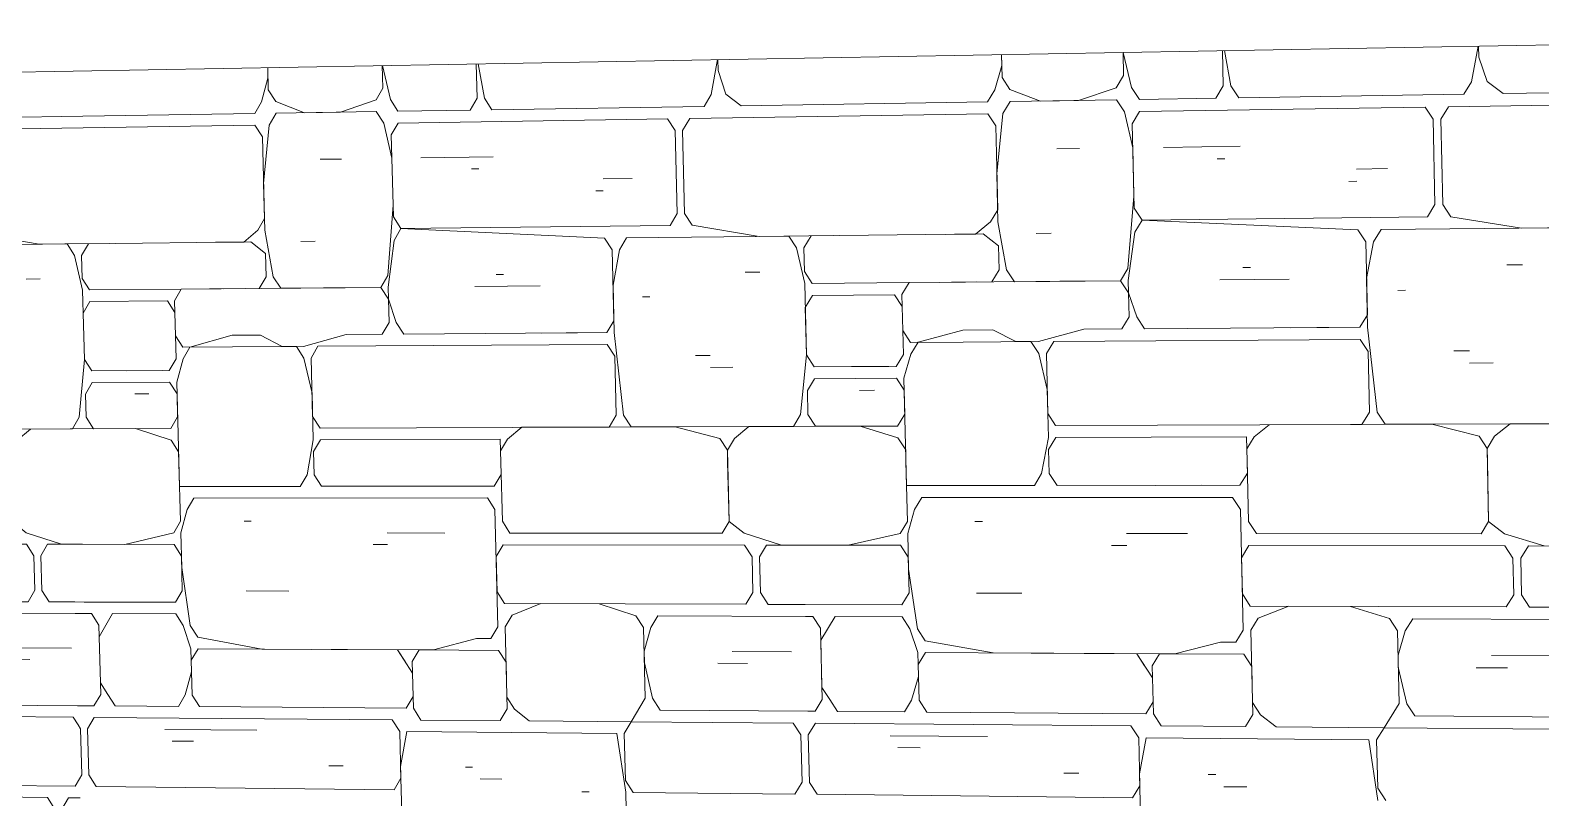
# Model space of a CAD drawing. Header units: inches. Extents: x 205 to 211, y -138 to -29.
# Drawn here: x 206.8258 to 206.8953, y -137.5633 to -137.528 of the extents above; entities that cross this region are included whole.
import ezdxf

# ---------------------------------------------------------------- set-up
doc = ezdxf.new("R2010")
doc.units = ezdxf.units.IN
doc.header["$MEASUREMENT"] = 0
doc.layers.add('A-WALL-PATT', color=111, linetype='Continuous', lineweight=13)
doc.layers.add('L-SITE-WALL', color=31, linetype='Continuous', lineweight=13)

# ---------------------------------------------------------------- blocks, each defined once
blk = doc.blocks.new('FP_47-Looking SouthWest')
at = {"layer": 'A-WALL-PATT', "lineweight": 9}
for p, q in [((-72.376754, -137.529971), (-72.377023, -137.531526)), ((-72.376745, -137.529971), (-72.376732, -137.530458)), ((-72.376732, -137.530458), (-72.376381, -137.531515)), ((-72.377023, -137.531526), (-72.377329, -137.532062)), ((-72.376381, -137.531515), (-72.375724, -137.532036)), ((-72.38344, -137.532159), (-72.377329, -137.532062)), ((-72.375724, -137.532036), (-72.373901, -137.532007)), ((-72.383425, -137.532687), (-72.378914, -137.532617)), ((-72.378914, -137.532617), (-72.378579, -137.533142)), ((-72.378579, -137.533142), (-72.378476, -137.536851)), ((-72.377954, -137.532602), (-72.37826, -137.533138)), ((-72.37826, -137.533138), (-72.378156, -137.536847)), ((-72.377954, -137.532602), (-72.373887, -137.532539)), ((-72.382011, -137.535836), (-72.381693, -137.535832)), ((-72.381708, -137.535304), (-72.380435, -137.535287)), ((-72.378476, -137.536851), (-72.378781, -137.537384)), ((-72.378156, -137.536847), (-72.377822, -137.537373)), ((-72.38329, -137.537435), (-72.378781, -137.537384)), ((-72.381634, -137.537945), (-72.383278, -137.537865)), ((-72.381634, -137.537945), (-72.381301, -137.53847)), ((-72.380983, -137.538466), (-72.380679, -137.537935)), ((-72.373741, -137.537859), (-72.380679, -137.537935)), ((-72.377822, -137.537373), (-72.37492, -137.537872)), ((-72.37492, -137.537872), (-72.373741, -137.537859)), ((-72.381212, -137.541638), (-72.381301, -137.53847)), ((-72.380983, -137.538466), (-72.381256, -137.540054)), ((-72.381256, -137.540054), (-72.381197, -137.542165)), ((-72.375519, -137.539471), (-72.374876, -137.539465)), ((-72.379968, -137.540571), (-72.379649, -137.540568)), ((-72.383156, -137.542179), (-72.381515, -137.542168)), ((-72.383156, -137.542179), (-72.382784, -137.542177)), ((-72.381212, -137.541638), (-72.381515, -137.542168)), ((-72.381197, -137.542166), (-72.380775, -137.545858)), ((-72.383141, -137.542706), (-72.3815, -137.542695)), ((-72.3815, -137.542695), (-72.381167, -137.543221)), ((-72.381093, -137.545859), (-72.381167, -137.543221)), ((-72.37766, -137.543199), (-72.37702, -137.543195)), ((-72.377005, -137.543725), (-72.376043, -137.543719)), ((-72.381093, -137.545859), (-72.381396, -137.546387)), ((-72.380775, -137.545857), (-72.380442, -137.546384)), ((-72.383037, -137.546393), (-72.37853, -137.546377)), ((-72.383037, -137.546393), (-72.381396, -137.546387)), ((-72.380442, -137.546384), (-72.373507, -137.54636)), ((-72.37853, -137.546377), (-72.376596, -137.5469)), ((-72.376596, -137.5469), (-72.376261, -137.547428)), ((-72.375955, -137.546898), (-72.376261, -137.547428)), ((-72.375955, -137.546898), (-72.375328, -137.546366)), ((-72.375328, -137.546366), (-72.373507, -137.54636)), ((-72.376261, -137.547428), (-72.376173, -137.550604)), ((-72.376261, -137.547428), (-72.376247, -137.547958)), ((-72.376173, -137.550604), (-72.376247, -137.547958)), ((-72.382902, -137.551129), (-72.376479, -137.551133)), ((-72.376479, -137.551133), (-72.376173, -137.550604)), ((-72.376173, -137.550604), (-72.375518, -137.551134)), ((-72.375518, -137.551134), (-72.373897, -137.551665)), ((-72.382887, -137.551655), (-72.375503, -137.551663)), ((-72.375503, -137.551663), (-72.375167, -137.552193)), ((-72.374846, -137.552194), (-72.37454, -137.551664)), ((-72.37454, -137.551664), (-72.373362, -137.551666)), ((-72.373897, -137.551665), (-72.373362, -137.551666)), ((-72.375167, -137.552193), (-72.375124, -137.553781)), ((-72.374846, -137.552194), (-72.374803, -137.553782)), ((-72.37543, -137.554309), (-72.375124, -137.553781)), ((-72.374803, -137.553782), (-72.374467, -137.554313)), ((-72.37543, -137.554309), (-72.382813, -137.554284)), ((-72.381808, -137.554287), (-72.380205, -137.55482)), ((-72.374467, -137.554313), (-72.373289, -137.554317)), ((-72.380205, -137.55482), (-72.379872, -137.555348)), ((-72.379783, -137.558508), (-72.379872, -137.555348)), ((-72.379554, -137.555349), (-72.379843, -137.556402)), ((-72.379554, -137.555349), (-72.37925, -137.554823)), ((-72.37925, -137.554823), (-72.373274, -137.554847)), ((-72.379843, -137.556402), (-72.379828, -137.556928)), ((-72.376012, -137.556422), (-72.373444, -137.556435)), ((-72.379828, -137.556928), (-72.379465, -137.558511)), ((-72.376638, -137.556947), (-72.375357, -137.556954)), ((-72.379783, -137.558508), (-72.38039, -137.559556)), ((-72.379465, -137.558511), (-72.379132, -137.55904)), ((-72.382664, -137.559538), (-72.38039, -137.559556)), ((-72.379132, -137.55904), (-72.373158, -137.559085)), ((-72.382649, -137.560063), (-72.38101, -137.560077)), ((-72.38101, -137.560077), (-72.380618, -137.562709)), ((-72.380692, -137.56008), (-72.38039, -137.559556)), ((-72.380692, -137.56008), (-72.380633, -137.562184)), ((-72.38039, -137.559556), (-72.373357, -137.559613)), ((-72.373134, -137.559966), (-72.373357, -137.559613)), ((-72.380633, -137.562184), (-72.380301, -137.562713)), ((-72.38252, -137.562689), (-72.382204, -137.562692)), ((-72.380618, -137.562709), (-72.380574, -137.564286)), ((-72.380301, -137.562713), (-72.37327, -137.562789)), ((-72.37327, -137.562789), (-72.373066, -137.56244)), ((-72.380589, -137.563761), (-72.380286, -137.563239)), ((-72.37454, -137.563303), (-72.380286, -137.563239)), ((-72.374204, -137.563836), (-72.37454, -137.563303)), ((-72.373883, -137.563839), (-72.373577, -137.563314)), ((-72.373577, -137.563314), (-72.373042, -137.56332)), ((-72.380574, -137.564286), (-72.380862, -137.565333)), ((-72.380589, -137.563761), (-72.38053, -137.565863)), ((-72.374161, -137.565421), (-72.374204, -137.563836)), ((-72.373883, -137.563839), (-72.373738, -137.569124)), ((-72.380862, -137.565333), (-72.381164, -137.565854)), ((-72.374467, -137.565945), (-72.374161, -137.565421)), ((-72.382486, -137.565836), (-72.381164, -137.565854)), ((-72.380197, -137.566393), (-72.38053, -137.565863)), ((-72.375094, -137.566464), (-72.380197, -137.566393)), ((-72.375094, -137.566464), (-72.374467, -137.565945)), ((-72.374759, -137.566997), (-72.382456, -137.566885)), ((-72.374759, -137.566997), (-72.374103, -137.567535)), ((-72.373972, -137.572286), (-72.374103, -137.567535)), ((-72.373738, -137.569124), (-72.373402, -137.569658)), ((-72.379473, -137.569556), (-72.377882, -137.569583)), ((-72.372862, -137.569887), (-72.373402, -137.569658)), ((-72.378186, -137.570103), (-72.376591, -137.570131)), ((-72.373694, -137.570709), (-72.373388, -137.570186)), ((-72.372853, -137.570195), (-72.373388, -137.570186)), ((-72.373694, -137.570709), (-72.373622, -137.573348)), ((-72.374278, -137.572808), (-72.373972, -137.572286)), ((-72.382278, -137.573175), (-72.375544, -137.57331)), ((-72.38159, -137.573189), (-72.382278, -137.573175)), ((-72.380927, -137.57425), (-72.38159, -137.573189)), ((-72.380942, -137.573726), (-72.38064, -137.573208)), ((-72.376184, -137.573297), (-72.375849, -137.57383)), ((-72.375544, -137.57331), (-72.374278, -137.572808)), ((-72.373622, -137.573348), (-72.373286, -137.573883)), ((-72.380942, -137.573726), (-72.380824, -137.577919)), ((-72.375849, -137.57383), (-72.375747, -137.577516)), ((-72.373928, -137.573869), (-72.375195, -137.57437)), ((-72.372752, -137.573894), (-72.373928, -137.573869)), ((-72.375195, -137.57437), (-72.3755, -137.57489)), ((-72.3755, -137.57489), (-72.375791, -137.575937)), ((-72.375791, -137.575937), (-72.375703, -137.579095)), ((-72.376052, -137.578034), (-72.375747, -137.577516)), ((-72.380824, -137.577919), (-72.381126, -137.578435)), ((-72.380824, -137.577919), (-72.380492, -137.578451)), ((-72.376052, -137.578034), (-72.376676, -137.578545)), ((-72.381126, -137.578435), (-72.382129, -137.578411)), ((-72.382114, -137.578934), (-72.375703, -137.579095)), ((-72.376676, -137.578545), (-72.380492, -137.578451)), ((-72.375703, -137.579095), (-72.375035, -137.580163)), ((-72.375703, -137.579095), (-72.375355, -137.580155)), ((-72.375355, -137.580155), (-72.375282, -137.582786)), ((-72.375035, -137.580163), (-72.372578, -137.580227)), ((-72.38207, -137.580503), (-72.381699, -137.580513)), ((-72.3747, -137.580698), (-72.375325, -137.581208)), ((-72.3747, -137.580698), (-72.372563, -137.580755)), ((-72.375325, -137.581208), (-72.375267, -137.583312)), ((-72.373389, -137.581786), (-72.372534, -137.58181)), ((-72.379105, -137.582678), (-72.376878, -137.582741)), ((-72.375282, -137.582786), (-72.375557, -137.584354)), ((-72.375267, -137.583312), (-72.374918, -137.584373)), ((-72.375557, -137.584354), (-72.375862, -137.58487)), ((-72.374918, -137.584373), (-72.374264, -137.584918)), ((-72.381951, -137.584687), (-72.375862, -137.58487)), ((-72.381937, -137.585209), (-72.377442, -137.585347)), ((-72.374264, -137.584918), (-72.372447, -137.584973)), ((-72.377442, -137.585347), (-72.377109, -137.585881)), ((-72.377109, -137.585881), (-72.377006, -137.589553)), ((-72.376486, -137.585376), (-72.37679, -137.585891)), ((-72.37679, -137.585891), (-72.376688, -137.589564)), ((-72.376486, -137.585376), (-72.372433, -137.5855)), ((-72.380226, -137.587876), (-72.378958, -137.587917)), ((-72.380528, -137.588388), (-72.380212, -137.588399)), ((-72.381803, -137.589911), (-72.37731, -137.590067)), ((-72.377006, -137.589553), (-72.37731, -137.590067)), ((-72.376688, -137.589564), (-72.376354, -137.5901)), ((-72.380153, -137.590491), (-72.381791, -137.590337)), ((-72.380153, -137.590491), (-72.379821, -137.591025)), ((-72.379504, -137.591036), (-72.379202, -137.590524)), ((-72.372288, -137.590767), (-72.379202, -137.590524)), ((-72.376354, -137.5901), (-72.373463, -137.590726)), ((-72.373463, -137.590726), (-72.372288, -137.590767)), ((-72.379733, -137.594162), (-72.379821, -137.591025)), ((-72.379504, -137.591036), (-72.379777, -137.592593)), ((-72.379777, -137.592593), (-72.379718, -137.594684)), ((-72.37406, -137.59228), (-72.37342, -137.592303)), ((-72.378494, -137.593164), (-72.378176, -137.593176)), ((-72.379733, -137.594162), (-72.380035, -137.594672)), ((-72.38167, -137.594609), (-72.3813, -137.594623)), ((-72.38167, -137.594609), (-72.380035, -137.594672)), ((-72.379718, -137.594685), (-72.37936, -137.597817)), ((-72.381655, -137.59513), (-72.38002, -137.595194)), ((-72.38002, -137.595194), (-72.379689, -137.595729)), ((-72.37963, -137.597806), (-72.379689, -137.595729)), ((-72.376194, -137.595868), (-72.375556, -137.595894)), ((-72.375542, -137.596418), (-72.374584, -137.596456))]:
    blk.add_line(p, q, dxfattribs=at)
blk = doc.blocks.new('FP_74-Looking SouthWest')
at = {"layer": 'A-WALL-PATT', "lineweight": 9}
for p, q in [((-72.320496, -137.530597), (-72.320533, -137.528971)), ((-72.320437, -137.52897), (-72.320143, -137.530592)), ((-72.308776, -137.528762), (-72.309091, -137.53041)), ((-72.308766, -137.528762), (-72.308755, -137.529279)), ((-72.359126, -137.530692), (-72.359153, -137.529658)), ((-72.359144, -137.529658), (-72.358781, -137.531226)), ((-72.354796, -137.531161), (-72.354836, -137.529581)), ((-72.354746, -137.52958), (-72.354462, -137.531155)), ((-72.343744, -137.529384), (-72.344035, -137.530984)), ((-72.343735, -137.529384), (-72.343722, -137.529886)), ((-72.330675, -137.529659), (-72.330996, -137.53077)), ((-72.330686, -137.529152), (-72.330675, -137.529659)), ((-72.330686, -137.529152), (-72.330662, -137.530212)), ((-72.325081, -137.530117), (-72.325106, -137.529053)), ((-72.325096, -137.529052), (-72.324718, -137.530667)), ((-72.308755, -137.529279), (-72.308371, -137.530398)), ((-72.364408, -137.530245), (-72.364707, -137.531324)), ((-72.364421, -137.529752), (-72.364408, -137.530245)), ((-72.364421, -137.529752), (-72.364394, -137.530781)), ((-72.343722, -137.529886), (-72.343356, -137.530973)), ((-72.330662, -137.530212), (-72.330302, -137.530758)), ((-72.325419, -137.530678), (-72.325081, -137.530117)), ((-72.364394, -137.530781), (-72.364052, -137.531313)), ((-72.359442, -137.531237), (-72.359126, -137.530692)), ((-72.344035, -137.530984), (-72.344361, -137.531536)), ((-72.343356, -137.530973), (-72.342662, -137.531509)), ((-72.330996, -137.53077), (-72.33133, -137.531328)), ((-72.330302, -137.530758), (-72.328898, -137.531289)), ((-72.327154, -137.531261), (-72.325419, -137.530678)), ((-72.324718, -137.530667), (-72.324355, -137.531216)), ((-72.320837, -137.53116), (-72.320496, -137.530597)), ((-72.319777, -137.531143), (-72.320143, -137.530592)), ((-72.319777, -137.531143), (-72.309438, -137.530978)), ((-72.309091, -137.53041), (-72.309438, -137.530978)), ((-72.308371, -137.530398), (-72.307638, -137.530949)), ((-72.307638, -137.530949), (-72.295619, -137.530758)), ((-72.364707, -137.531324), (-72.36502, -137.531865)), ((-72.364052, -137.531313), (-72.362724, -137.531829)), ((-72.361078, -137.531802), (-72.359442, -137.531237)), ((-72.358781, -137.531226), (-72.358436, -137.53176)), ((-72.358436, -137.53176), (-72.355115, -137.531707)), ((-72.355115, -137.531707), (-72.354796, -137.531161)), ((-72.354115, -137.531691), (-72.354462, -137.531155)), ((-72.354115, -137.531691), (-72.344361, -137.531536)), ((-72.342662, -137.531509), (-72.33133, -137.531328)), ((-72.330623, -137.531869), (-72.330289, -137.531311)), ((-72.325406, -137.531233), (-72.330289, -137.531311)), ((-72.328898, -137.531289), (-72.327154, -137.531261)), ((-72.325406, -137.531233), (-72.325043, -137.531782)), ((-72.324355, -137.531216), (-72.320837, -137.53116)), ((-72.324342, -137.531772), (-72.311221, -137.531568)), ((-72.311221, -137.531568), (-72.310851, -137.532124)), ((-72.310145, -137.531552), (-72.310492, -137.532119)), ((-72.310145, -137.531552), (-72.295608, -137.531326)), ((-72.373901, -137.532007), (-72.36502, -137.531865)), ((-72.373887, -137.532539), (-72.365006, -137.532402)), ((-72.365006, -137.532402), (-72.364664, -137.532933)), ((-72.364351, -137.532392), (-72.364607, -137.535079)), ((-72.364351, -137.532392), (-72.364037, -137.53185)), ((-72.359428, -137.531776), (-72.364037, -137.53185)), ((-72.362724, -137.531829), (-72.361079, -137.531802)), ((-72.359428, -137.531776), (-72.359083, -137.53231)), ((-72.359083, -137.53231), (-72.35871, -137.533922)), ((-72.358739, -137.532844), (-72.358422, -137.5323)), ((-72.358422, -137.5323), (-72.346041, -137.532108)), ((-72.346041, -137.532108), (-72.345689, -137.532648)), ((-72.345025, -137.532092), (-72.34535, -137.532643)), ((-72.345025, -137.532092), (-72.331317, -137.53188)), ((-72.331317, -137.53188), (-72.330957, -137.532426)), ((-72.330957, -137.532426), (-72.330866, -137.53629)), ((-72.330623, -137.531869), (-72.330905, -137.534634)), ((-72.325043, -137.531782), (-72.324655, -137.533442)), ((-72.32468, -137.532332), (-72.324342, -137.531772)), ((-72.324591, -137.536216), (-72.32468, -137.532332)), ((-72.310851, -137.532124), (-72.310766, -137.536053)), ((-72.310492, -137.532119), (-72.310407, -137.536048)), ((-72.364664, -137.532933), (-72.364565, -137.536687)), ((-72.35864, -137.536617), (-72.358739, -137.532844)), ((-72.345689, -137.532648), (-72.345594, -137.536463)), ((-72.34535, -137.532643), (-72.345256, -137.536459)), ((-72.32815, -137.533491), (-72.327103, -137.533476)), ((-72.324655, -137.533442), (-72.324604, -137.535661)), ((-72.323251, -137.533422), (-72.319727, -137.533372)), ((-72.36201, -137.533969), (-72.361022, -137.533955)), ((-72.35871, -137.533922), (-72.358654, -137.536078)), ((-72.357385, -137.533904), (-72.35406, -137.533857)), ((-72.355046, -137.534412), (-72.354712, -137.534407)), ((-72.320774, -137.533944), (-72.320421, -137.533939)), ((-72.314378, -137.534416), (-72.31295, -137.534398)), ((-72.364607, -137.535079), (-72.36455, -137.537223)), ((-72.349008, -137.534873), (-72.347661, -137.534855)), ((-72.330905, -137.534634), (-72.330853, -137.536841)), ((-72.314722, -137.534981), (-72.314366, -137.534976)), ((-72.349331, -137.535421), (-72.348994, -137.535416)), ((-72.324604, -137.535661), (-72.324878, -137.538991)), ((-72.358654, -137.536078), (-72.358901, -137.539314)), ((-72.358295, -137.537152), (-72.35864, -137.536617)), ((-72.345594, -137.536463), (-72.345919, -137.537012)), ((-72.345256, -137.536459), (-72.344904, -137.537001)), ((-72.330866, -137.53629), (-72.3312, -137.536845)), ((-72.324228, -137.536766), (-72.324591, -137.536216)), ((-72.324228, -137.536766), (-72.311112, -137.536618)), ((-72.310766, -137.536053), (-72.311112, -137.536618)), ((-72.310407, -137.536048), (-72.310036, -137.536606)), ((-72.310036, -137.536606), (-72.306785, -137.537132)), ((-72.365518, -137.53777), (-72.364878, -137.537227)), ((-72.364565, -137.536687), (-72.364878, -137.537227)), ((-72.36455, -137.537223), (-72.364166, -137.539364)), ((-72.358612, -137.537695), (-72.358295, -137.537152)), ((-72.358295, -137.537152), (-72.345919, -137.537012)), ((-72.34894, -137.53759), (-72.358295, -137.537152)), ((-72.344904, -137.537001), (-72.341835, -137.537512)), ((-72.33188, -137.537404), (-72.3312, -137.536845)), ((-72.330853, -137.536841), (-72.330455, -137.539044)), ((-72.324566, -137.537325), (-72.324866, -137.539546)), ((-72.324566, -137.537325), (-72.324228, -137.536766)), ((-72.314317, -137.537213), (-72.324228, -137.536766)), ((-72.314317, -137.537213), (-72.313948, -137.537769)), ((-72.313591, -137.537765), (-72.313247, -137.537202)), ((-72.30534, -137.537116), (-72.313247, -137.537202)), ((-72.306785, -137.537132), (-72.303165, -137.537092)), ((-72.373741, -137.537859), (-72.371695, -137.537837)), ((-72.373632, -137.537858), (-72.373741, -137.537859)), ((-72.373632, -137.537858), (-72.373295, -137.538386)), ((-72.372973, -137.538383), (-72.372664, -137.537847)), ((-72.372664, -137.537847), (-72.365191, -137.537766)), ((-72.366824, -137.537784), (-72.365518, -137.53777)), ((-72.365191, -137.537766), (-72.364522, -137.538295)), ((-72.362897, -137.537741), (-72.36224, -137.537734)), ((-72.358612, -137.537695), (-72.358887, -137.539852)), ((-72.34894, -137.53759), (-72.34859, -137.538129)), ((-72.348253, -137.538126), (-72.34793, -137.537579)), ((-72.340471, -137.537498), (-72.34793, -137.537579)), ((-72.341835, -137.537512), (-72.338421, -137.537475)), ((-72.340471, -137.537498), (-72.340117, -137.538041)), ((-72.339775, -137.538038), (-72.339447, -137.537487)), ((-72.339447, -137.537487), (-72.331534, -137.537401)), ((-72.333263, -137.537419), (-72.33188, -137.537404)), ((-72.331534, -137.537401), (-72.330828, -137.537945)), ((-72.330828, -137.537945), (-72.330802, -137.539047)), ((-72.329104, -137.537374), (-72.328408, -137.537367)), ((-72.313875, -137.541124), (-72.313948, -137.537769)), ((-72.313591, -137.537765), (-72.313911, -137.539447)), ((-72.372929, -137.539979), (-72.373295, -137.538386)), ((-72.372944, -137.539447), (-72.372973, -137.538383)), ((-72.364522, -137.538295), (-72.364493, -137.539367)), ((-72.348508, -137.541388), (-72.34859, -137.538129)), ((-72.348253, -137.538126), (-72.348549, -137.539759)), ((-72.339735, -137.53968), (-72.340117, -137.538041)), ((-72.339749, -137.539132), (-72.339775, -137.538038)), ((-72.364493, -137.539367), (-72.364806, -137.539906)), ((-72.364166, -137.539364), (-72.363824, -137.539897)), ((-72.359217, -137.539855), (-72.358901, -137.539314)), ((-72.353921, -137.539267), (-72.353588, -137.539263)), ((-72.342475, -137.539158), (-72.341794, -137.539152)), ((-72.339749, -137.539132), (-72.339394, -137.539676)), ((-72.330802, -137.539047), (-72.331135, -137.539602)), ((-72.330455, -137.539044), (-72.330095, -137.539593)), ((-72.325216, -137.539549), (-72.324878, -137.538991)), ((-72.319603, -137.538941), (-72.319249, -137.538938)), ((-72.30747, -137.538826), (-72.306749, -137.53882)), ((-72.372944, -137.539447), (-72.372606, -137.539976)), ((-72.372842, -137.543169), (-72.372929, -137.539979)), ((-72.372606, -137.539976), (-72.368394, -137.539938)), ((-72.368394, -137.539938), (-72.368705, -137.540475)), ((-72.359217, -137.539855), (-72.368394, -137.539938)), ((-72.364806, -137.539906), (-72.367092, -137.539926)), ((-72.36644, -137.53992), (-72.36546, -137.539911)), ((-72.363824, -137.539897), (-72.359217, -137.539855)), ((-72.361854, -137.539879), (-72.360867, -137.53987)), ((-72.358873, -137.54039), (-72.359217, -137.539855)), ((-72.358887, -137.539852), (-72.358873, -137.54039)), ((-72.354907, -137.539816), (-72.351904, -137.539789)), ((-72.348549, -137.539759), (-72.348494, -137.541931)), ((-72.339656, -137.542962), (-72.339735, -137.53968)), ((-72.339394, -137.539676), (-72.334935, -137.539636)), ((-72.334935, -137.539636), (-72.335266, -137.540189)), ((-72.325216, -137.539549), (-72.334935, -137.539636)), ((-72.331135, -137.539602), (-72.333556, -137.539624)), ((-72.332865, -137.539618), (-72.331828, -137.539608)), ((-72.330095, -137.539593), (-72.325216, -137.539549)), ((-72.328009, -137.539574), (-72.326963, -137.539564)), ((-72.324853, -137.5401), (-72.325216, -137.539549)), ((-72.324866, -137.539545), (-72.324853, -137.5401)), ((-72.32484, -137.540654), (-72.324853, -137.5401)), ((-72.324853, -137.5401), (-72.324477, -137.541205)), ((-72.320649, -137.539507), (-72.317467, -137.539479)), ((-72.313911, -137.539447), (-72.313863, -137.541683)), ((-72.312471, -137.539994), (-72.312114, -137.539991)), ((-72.3729, -137.541042), (-72.372592, -137.540508)), ((-72.36903, -137.540477), (-72.372592, -137.540508)), ((-72.36903, -137.540477), (-72.368691, -137.541008)), ((-72.368705, -137.540475), (-72.368676, -137.541542)), ((-72.358859, -137.540929), (-72.358873, -137.54039)), ((-72.358873, -137.54039), (-72.358514, -137.541464)), ((-72.347188, -137.540291), (-72.346851, -137.540288)), ((-72.339709, -137.540774), (-72.339381, -137.540224)), ((-72.339709, -137.540774), (-72.339656, -137.542962)), ((-72.33561, -137.540192), (-72.339381, -137.540224)), ((-72.33561, -137.540192), (-72.335253, -137.540738)), ((-72.335266, -137.540189), (-72.33524, -137.541287)), ((-72.3352, -137.542934), (-72.335253, -137.540738)), ((-72.33524, -137.541287), (-72.335253, -137.540738)), ((-72.32484, -137.540654), (-72.324828, -137.541208)), ((-72.3729, -137.541042), (-72.372842, -137.543169)), ((-72.368633, -137.543143), (-72.368691, -137.541008)), ((-72.368676, -137.541542), (-72.368691, -137.541008)), ((-72.358845, -137.541467), (-72.359161, -137.542008)), ((-72.358859, -137.540929), (-72.358845, -137.541467)), ((-72.358514, -137.541464), (-72.358169, -137.542)), ((-72.348508, -137.541388), (-72.348831, -137.541933)), ((-72.33524, -137.541287), (-72.335227, -137.541836)), ((-72.324828, -137.541208), (-72.325165, -137.541764)), ((-72.324477, -137.541205), (-72.324114, -137.541756)), ((-72.313875, -137.541124), (-72.314219, -137.541686)), ((-72.368676, -137.541542), (-72.368662, -137.542076)), ((-72.368662, -137.542076), (-72.368323, -137.542607)), ((-72.367997, -137.542605), (-72.366057, -137.542057)), ((-72.366057, -137.542057), (-72.364749, -137.542048)), ((-72.364749, -137.542048), (-72.363753, -137.542576)), ((-72.36081, -137.542019), (-72.362769, -137.54257)), ((-72.359161, -137.542008), (-72.36081, -137.542019)), ((-72.358169, -137.542), (-72.348831, -137.541933)), ((-72.351849, -137.541955), (-72.350174, -137.541943)), ((-72.348494, -137.541931), (-72.348062, -137.545729)), ((-72.335227, -137.541836), (-72.334869, -137.542383)), ((-72.334525, -137.54238), (-72.332468, -137.541816)), ((-72.332468, -137.541816), (-72.331084, -137.541806)), ((-72.331084, -137.541806), (-72.330031, -137.54235)), ((-72.326912, -137.541776), (-72.328989, -137.542343)), ((-72.325165, -137.541764), (-72.326912, -137.541776)), ((-72.324114, -137.541756), (-72.314219, -137.541686)), ((-72.317417, -137.541708), (-72.315643, -137.541696)), ((-72.313863, -137.541683), (-72.313421, -137.545593)), ((-72.368323, -137.542607), (-72.366042, -137.542592)), ((-72.368308, -137.543141), (-72.367997, -137.542605)), ((-72.362769, -137.54257), (-72.366042, -137.542592)), ((-72.363753, -137.542576), (-72.363097, -137.542572)), ((-72.363097, -137.542572), (-72.362755, -137.543106)), ((-72.362427, -137.543104), (-72.362112, -137.542565)), ((-72.362112, -137.542565), (-72.348817, -137.542476)), ((-72.348817, -137.542476), (-72.348467, -137.543017)), ((-72.334869, -137.542383), (-72.332455, -137.542367)), ((-72.334856, -137.542932), (-72.334525, -137.54238)), ((-72.328989, -137.542343), (-72.332455, -137.542367)), ((-72.330031, -137.54235), (-72.329336, -137.542346)), ((-72.329336, -137.542346), (-72.328976, -137.542895)), ((-72.328628, -137.542893), (-72.328293, -137.542339)), ((-72.328293, -137.542339), (-72.314207, -137.542244)), ((-72.314207, -137.542244), (-72.313838, -137.542801)), ((-72.313777, -137.545594), (-72.313838, -137.542801)), ((-72.309904, -137.542776), (-72.309186, -137.542772)), ((-72.373091, -137.545827), (-72.372842, -137.543169)), ((-72.372842, -137.543169), (-72.372504, -137.543699)), ((-72.368944, -137.543678), (-72.368633, -137.543143)), ((-72.368308, -137.543141), (-72.368604, -137.544209)), ((-72.362755, -137.543106), (-72.362384, -137.544713)), ((-72.362427, -137.543104), (-72.362356, -137.545785)), ((-72.348399, -137.54573), (-72.348467, -137.543017)), ((-72.344755, -137.542994), (-72.344078, -137.542989)), ((-72.344064, -137.543534), (-72.343047, -137.543528)), ((-72.339931, -137.545697), (-72.339656, -137.542962)), ((-72.339656, -137.542962), (-72.339301, -137.543507)), ((-72.339301, -137.543507), (-72.335531, -137.543485)), ((-72.33759, -137.543497), (-72.335875, -137.543487)), ((-72.335531, -137.543485), (-72.3352, -137.542934)), ((-72.334856, -137.542932), (-72.335174, -137.544032)), ((-72.328976, -137.542895), (-72.32859, -137.544549)), ((-72.328628, -137.542893), (-72.328564, -137.545652)), ((-72.309174, -137.543333), (-72.308095, -137.543326)), ((-72.372798, -137.544763), (-72.37249, -137.54423)), ((-72.372504, -137.543699), (-72.368944, -137.543678)), ((-72.37249, -137.54423), (-72.368929, -137.544211)), ((-72.370889, -137.543689), (-72.369268, -137.54368)), ((-72.368929, -137.544211), (-72.36859, -137.544743)), ((-72.368604, -137.544209), (-72.368475, -137.549008)), ((-72.339616, -137.544602), (-72.339288, -137.544054)), ((-72.339288, -137.544054), (-72.335518, -137.544034)), ((-72.335518, -137.544034), (-72.335161, -137.544581)), ((-72.335174, -137.544032), (-72.335056, -137.548969)), ((-72.372798, -137.544763), (-72.372769, -137.545826)), ((-72.370536, -137.544752), (-72.369888, -137.544749)), ((-72.368561, -137.545809), (-72.36859, -137.544743)), ((-72.362384, -137.544713), (-72.362327, -137.546857)), ((-72.339616, -137.544602), (-72.339589, -137.545696)), ((-72.337221, -137.544591), (-72.336535, -137.544587)), ((-72.335135, -137.545678), (-72.335161, -137.544581)), ((-72.32859, -137.544549), (-72.328538, -137.546755)), ((-72.328564, -137.545652), (-72.328203, -137.546203)), ((-72.313777, -137.545594), (-72.314121, -137.546154)), ((-72.313421, -137.545593), (-72.313052, -137.54615)), ((-72.373507, -137.54636), (-72.370493, -137.546349)), ((-72.373091, -137.545827), (-72.373399, -137.546359)), ((-72.372769, -137.545826), (-72.372432, -137.546356)), ((-72.372432, -137.546356), (-72.368872, -137.546344)), ((-72.370493, -137.546349), (-72.368857, -137.546877)), ((-72.368561, -137.545809), (-72.368872, -137.546344)), ((-72.362356, -137.545785), (-72.362013, -137.54632)), ((-72.362013, -137.54632), (-72.348721, -137.546274)), ((-72.353394, -137.54683), (-72.352741, -137.546288)), ((-72.352741, -137.546288), (-72.345689, -137.546263)), ((-72.348399, -137.54573), (-72.348721, -137.546274)), ((-72.348063, -137.545729), (-72.347712, -137.54627)), ((-72.347712, -137.54627), (-72.340258, -137.546244)), ((-72.345689, -137.546263), (-72.343645, -137.546801)), ((-72.342966, -137.546799), (-72.342301, -137.546252)), ((-72.342301, -137.546252), (-72.337182, -137.546234)), ((-72.339931, -137.545697), (-72.340258, -137.546244)), ((-72.339589, -137.545696), (-72.339235, -137.546241)), ((-72.339235, -137.546241), (-72.335466, -137.546228)), ((-72.337182, -137.546234), (-72.335453, -137.546776)), ((-72.335135, -137.545678), (-72.335466, -137.546228)), ((-72.328203, -137.546203), (-72.314121, -137.546154)), ((-72.319075, -137.546727), (-72.318381, -137.546169)), ((-72.318381, -137.546169), (-72.310907, -137.546143)), ((-72.313052, -137.54615), (-72.30515, -137.546123)), ((-72.310907, -137.546143), (-72.308742, -137.546696)), ((-72.308023, -137.546694), (-72.307315, -137.54613)), ((-72.307315, -137.54613), (-72.301888, -137.546111)), ((-72.373507, -137.54636), (-72.373399, -137.546359)), ((-72.368857, -137.546877), (-72.368518, -137.547409)), ((-72.362327, -137.546857), (-72.362613, -137.548465)), ((-72.362313, -137.547393), (-72.361999, -137.546856)), ((-72.361999, -137.546856), (-72.353728, -137.546831)), ((-72.353728, -137.546831), (-72.3537, -137.547911)), ((-72.353714, -137.547371), (-72.353394, -137.54683)), ((-72.343645, -137.546801), (-72.343292, -137.547345)), ((-72.342966, -137.546799), (-72.343292, -137.547345)), ((-72.335453, -137.546776), (-72.335096, -137.547324)), ((-72.328538, -137.546755), (-72.328847, -137.548411)), ((-72.328525, -137.547307), (-72.32819, -137.546754)), ((-72.32819, -137.546754), (-72.319428, -137.546728)), ((-72.319428, -137.546728), (-72.319403, -137.54784)), ((-72.319416, -137.547284), (-72.319075, -137.546727)), ((-72.308742, -137.546696), (-72.308371, -137.547256)), ((-72.308023, -137.546694), (-72.308371, -137.547256)), ((-72.368504, -137.547942), (-72.368518, -137.547409)), ((-72.362299, -137.547929), (-72.362313, -137.547393)), ((-72.3537, -137.547911), (-72.353714, -137.547371)), ((-72.343292, -137.547345), (-72.343212, -137.550612)), ((-72.343292, -137.547345), (-72.343279, -137.547889)), ((-72.335083, -137.547872), (-72.335096, -137.547324)), ((-72.328513, -137.547859), (-72.328525, -137.547307)), ((-72.319403, -137.54784), (-72.319416, -137.547284)), ((-72.308371, -137.547256), (-72.308299, -137.55062)), ((-72.308371, -137.547256), (-72.308359, -137.547817)), ((-72.368504, -137.547942), (-72.368432, -137.550606)), ((-72.362299, -137.547929), (-72.362285, -137.548465)), ((-72.353686, -137.548451), (-72.3537, -137.547911)), ((-72.3537, -137.547911), (-72.353631, -137.550609)), ((-72.343212, -137.550612), (-72.343279, -137.547889)), ((-72.335083, -137.547872), (-72.335017, -137.550614)), ((-72.329182, -137.548962), (-72.328847, -137.548411)), ((-72.328513, -137.547859), (-72.3285, -137.54841)), ((-72.3285, -137.54841), (-72.328139, -137.548961)), ((-72.319391, -137.548395), (-72.319731, -137.548951)), ((-72.319391, -137.548395), (-72.319403, -137.54784)), ((-72.319403, -137.54784), (-72.319341, -137.550617)), ((-72.308299, -137.55062), (-72.308359, -137.547817)), ((-72.368475, -137.549008), (-72.362927, -137.549001)), ((-72.365871, -137.549005), (-72.364237, -137.549003)), ((-72.362927, -137.549001), (-72.362613, -137.548465)), ((-72.362285, -137.548465), (-72.361942, -137.549)), ((-72.361942, -137.549), (-72.354005, -137.548991)), ((-72.357657, -137.548995), (-72.355668, -137.548993)), ((-72.353686, -137.548451), (-72.354005, -137.548991)), ((-72.335056, -137.548969), (-72.329182, -137.548962)), ((-72.332299, -137.548966), (-72.330569, -137.548964)), ((-72.328139, -137.548961), (-72.319731, -137.548951)), ((-72.3236, -137.548956), (-72.321493, -137.548953)), ((-72.367811, -137.54954), (-72.368121, -137.550073)), ((-72.354324, -137.549531), (-72.367811, -137.54954)), ((-72.354324, -137.549531), (-72.353978, -137.55007)), ((-72.334355, -137.549517), (-72.334686, -137.550065)), ((-72.320072, -137.549507), (-72.334355, -137.549517)), ((-72.320072, -137.549507), (-72.319706, -137.550062)), ((-72.368121, -137.550073), (-72.368417, -137.551139)), ((-72.353978, -137.55007), (-72.35384, -137.555462)), ((-72.334686, -137.550065), (-72.335004, -137.551162)), ((-72.319706, -137.550062), (-72.319582, -137.555612)), ((-72.370995, -137.551668), (-72.368742, -137.551139)), ((-72.368432, -137.550606), (-72.368742, -137.551139)), ((-72.368417, -137.551139), (-72.368374, -137.552737)), ((-72.365502, -137.550607), (-72.365175, -137.550607)), ((-72.358923, -137.551145), (-72.356276, -137.551147)), ((-72.353631, -137.550609), (-72.353284, -137.551149)), ((-72.353284, -137.551149), (-72.343537, -137.551156)), ((-72.343537, -137.551156), (-72.343212, -137.550612)), ((-72.343212, -137.550612), (-72.34252, -137.551157)), ((-72.34252, -137.551157), (-72.340807, -137.551703)), ((-72.337735, -137.551707), (-72.335348, -137.551162)), ((-72.335017, -137.550614), (-72.335348, -137.551162)), ((-72.335004, -137.551162), (-72.334965, -137.552806)), ((-72.331915, -137.550614), (-72.331569, -137.550614)), ((-72.324949, -137.551169), (-72.322146, -137.551171)), ((-72.319341, -137.550617), (-72.318976, -137.551173)), ((-72.318976, -137.551173), (-72.308647, -137.55118)), ((-72.308647, -137.55118), (-72.308299, -137.55062)), ((-72.308299, -137.55062), (-72.307568, -137.551181)), ((-72.307568, -137.551181), (-72.305754, -137.551743)), ((-72.373362, -137.551666), (-72.370995, -137.551668)), ((-72.373362, -137.551666), (-72.372931, -137.551666)), ((-72.368728, -137.551671), (-72.372931, -137.551666)), ((-72.368728, -137.551671), (-72.368389, -137.552204)), ((-72.359568, -137.551682), (-72.358909, -137.551682)), ((-72.353603, -137.551688), (-72.353922, -137.552227)), ((-72.353603, -137.551688), (-72.342507, -137.551701)), ((-72.342507, -137.551701), (-72.342154, -137.552246)), ((-72.341814, -137.552247), (-72.341487, -137.551702)), ((-72.341487, -137.551702), (-72.339785, -137.551704)), ((-72.340807, -137.551703), (-72.337735, -137.551707)), ((-72.335335, -137.551709), (-72.339785, -137.551704)), ((-72.335335, -137.551709), (-72.334978, -137.552258)), ((-72.325636, -137.551721), (-72.324937, -137.551721)), ((-72.319316, -137.551728), (-72.319657, -137.552283)), ((-72.319316, -137.551728), (-72.307556, -137.551741)), ((-72.307556, -137.551741), (-72.307184, -137.552303)), ((-72.306824, -137.552303), (-72.306475, -137.551743)), ((-72.306475, -137.551743), (-72.30467, -137.551745)), ((-72.368346, -137.553801), (-72.368389, -137.552204)), ((-72.353922, -137.552227), (-72.353881, -137.553845)), ((-72.342154, -137.552246), (-72.342114, -137.55388)), ((-72.341814, -137.552247), (-72.341774, -137.553881)), ((-72.334939, -137.553902), (-72.334978, -137.552258)), ((-72.319657, -137.552283), (-72.319619, -137.553947)), ((-72.307184, -137.552303), (-72.307148, -137.553985)), ((-72.306824, -137.552303), (-72.306788, -137.553986)), ((-72.368374, -137.552736), (-72.367978, -137.5554)), ((-72.334965, -137.552806), (-72.334556, -137.555546)), ((-72.368346, -137.553801), (-72.368656, -137.554333)), ((-72.365416, -137.55381), (-72.363455, -137.553816)), ((-72.353881, -137.553845), (-72.353534, -137.554385)), ((-72.34244, -137.554423), (-72.342114, -137.55388)), ((-72.341774, -137.553881), (-72.341421, -137.554427)), ((-72.334939, -137.553902), (-72.335269, -137.554448)), ((-72.331837, -137.553911), (-72.32976, -137.553917)), ((-72.319619, -137.553947), (-72.319254, -137.554504)), ((-72.307496, -137.554544), (-72.307148, -137.553985)), ((-72.306788, -137.553986), (-72.306416, -137.554548)), ((-72.373289, -137.554317), (-72.372859, -137.554318)), ((-72.372859, -137.554318), (-72.368656, -137.554333)), ((-72.34244, -137.554423), (-72.353534, -137.554385)), ((-72.353187, -137.554925), (-72.351867, -137.554391)), ((-72.349189, -137.5544), (-72.347495, -137.554948)), ((-72.341421, -137.554427), (-72.339718, -137.554433)), ((-72.339718, -137.554433), (-72.335269, -137.554448)), ((-72.307496, -137.554544), (-72.319254, -137.554504)), ((-72.318889, -137.55506), (-72.317487, -137.55451)), ((-72.31465, -137.554519), (-72.312857, -137.555083)), ((-72.306416, -137.554548), (-72.304611, -137.554554)), ((-72.373274, -137.554847), (-72.372844, -137.554848)), ((-72.372522, -137.55485), (-72.372844, -137.554848)), ((-72.372522, -137.55485), (-72.372185, -137.555381)), ((-72.37217, -137.555912), (-72.371554, -137.554854)), ((-72.368641, -137.554865), (-72.371554, -137.554854)), ((-72.368641, -137.554865), (-72.368302, -137.555398)), ((-72.353507, -137.555463), (-72.353187, -137.554925)), ((-72.347495, -137.554948), (-72.347145, -137.555491)), ((-72.346808, -137.555493), (-72.346485, -137.554952)), ((-72.346485, -137.554952), (-72.339705, -137.554978)), ((-72.339364, -137.55498), (-72.339705, -137.554978)), ((-72.339364, -137.55498), (-72.33901, -137.555527)), ((-72.338996, -137.556072), (-72.33834, -137.554984)), ((-72.335256, -137.554996), (-72.33834, -137.554984)), ((-72.335256, -137.554996), (-72.3349, -137.555545)), ((-72.319229, -137.555613), (-72.318889, -137.55506)), ((-72.312857, -137.555083), (-72.312488, -137.555643)), ((-72.312131, -137.555644), (-72.311786, -137.555088)), ((-72.311786, -137.555088), (-72.304599, -137.555116)), ((-72.372185, -137.555381), (-72.372098, -137.558563)), ((-72.372112, -137.558033), (-72.37217, -137.555912)), ((-72.367949, -137.556465), (-72.368302, -137.555398)), ((-72.367978, -137.5554), (-72.367638, -137.555934)), ((-72.367638, -137.555934), (-72.364692, -137.556482)), ((-72.356799, -137.556524), (-72.354823, -137.555996)), ((-72.354823, -137.555996), (-72.354158, -137.555999)), ((-72.354158, -137.555999), (-72.35384, -137.555462)), ((-72.353507, -137.555463), (-72.35341, -137.559235)), ((-72.347064, -137.558742), (-72.347145, -137.555491)), ((-72.346808, -137.555493), (-72.347118, -137.556575)), ((-72.33901, -137.555527), (-72.33893, -137.5588)), ((-72.338943, -137.558255), (-72.338996, -137.556072)), ((-72.33453, -137.556642), (-72.3349, -137.555545)), ((-72.334556, -137.555546), (-72.334199, -137.556096)), ((-72.319922, -137.556165), (-72.319582, -137.555612)), ((-72.319229, -137.555613), (-72.319142, -137.559496)), ((-72.312415, -137.55899), (-72.312488, -137.555643)), ((-72.312131, -137.555644), (-72.312464, -137.556759)), ((-72.36792, -137.557529), (-72.367949, -137.556465)), ((-72.367935, -137.556997), (-72.367624, -137.556466)), ((-72.367624, -137.556466), (-72.358453, -137.556515)), ((-72.364692, -137.556482), (-72.356799, -137.556524)), ((-72.364692, -137.556482), (-72.362401, -137.556494)), ((-72.358453, -137.556515), (-72.357764, -137.557592)), ((-72.358453, -137.556515), (-72.358108, -137.557053)), ((-72.357778, -137.557055), (-72.357461, -137.55652)), ((-72.357461, -137.55652), (-72.353812, -137.55654)), ((-72.353812, -137.55654), (-72.353465, -137.55708)), ((-72.347118, -137.556575), (-72.347104, -137.557117)), ((-72.343065, -137.556597), (-72.340347, -137.556611)), ((-72.334504, -137.557737), (-72.33453, -137.556642)), ((-72.334517, -137.557189), (-72.334186, -137.556644)), ((-72.334199, -137.556096), (-72.331081, -137.55666)), ((-72.334186, -137.556644), (-72.324473, -137.556695)), ((-72.331081, -137.55666), (-72.322722, -137.556704)), ((-72.331081, -137.55666), (-72.328655, -137.556673)), ((-72.324473, -137.556695), (-72.323748, -137.557804)), ((-72.324473, -137.556695), (-72.324111, -137.557249)), ((-72.323761, -137.557251), (-72.323423, -137.556701)), ((-72.323423, -137.556701), (-72.319557, -137.556721)), ((-72.322722, -137.556704), (-72.320626, -137.556161)), ((-72.320626, -137.556161), (-72.319922, -137.556165)), ((-72.319557, -137.556721), (-72.319192, -137.557278)), ((-72.312464, -137.556759), (-72.312452, -137.557317)), ((-72.367892, -137.558593), (-72.367935, -137.556997)), ((-72.357722, -137.559203), (-72.357778, -137.557055)), ((-72.353465, -137.55708), (-72.353424, -137.558697)), ((-72.347104, -137.557117), (-72.346727, -137.558745)), ((-72.343729, -137.557136), (-72.342373, -137.557144)), ((-72.334477, -137.558832), (-72.334517, -137.557189)), ((-72.32371, -137.559461), (-72.323761, -137.557251)), ((-72.319192, -137.557278), (-72.319155, -137.558942)), ((-72.312452, -137.557317), (-72.312058, -137.558992)), ((-72.308874, -137.557337), (-72.307437, -137.557345)), ((-72.308168, -137.556782), (-72.305286, -137.556797)), ((-72.371775, -137.558566), (-72.372112, -137.558033)), ((-72.368216, -137.558591), (-72.36792, -137.557529)), ((-72.334821, -137.55883), (-72.334504, -137.557737)), ((-72.372098, -137.558563), (-72.372406, -137.559091)), ((-72.371775, -137.558566), (-72.371438, -137.559098)), ((-72.368216, -137.558591), (-72.368526, -137.55912)), ((-72.367892, -137.558593), (-72.367552, -137.559128)), ((-72.358052, -137.5592), (-72.357736, -137.558666)), ((-72.353424, -137.558697), (-72.353077, -137.559238)), ((-72.347064, -137.558742), (-72.347709, -137.55982)), ((-72.346727, -137.558745), (-72.346377, -137.559289)), ((-72.33893, -137.5588), (-72.339258, -137.559343)), ((-72.338589, -137.558803), (-72.338943, -137.558255)), ((-72.338589, -137.558803), (-72.338234, -137.559351)), ((-72.334821, -137.55883), (-72.335152, -137.559374)), ((-72.334477, -137.558832), (-72.334121, -137.559382)), ((-72.373158, -137.559085), (-72.372728, -137.559089)), ((-72.372406, -137.559091), (-72.372728, -137.559089)), ((-72.371438, -137.559098), (-72.368526, -137.55912)), ((-72.367552, -137.559128), (-72.358052, -137.5592)), ((-72.357722, -137.559203), (-72.357378, -137.559742)), ((-72.35341, -137.559235), (-72.353729, -137.559771)), ((-72.353077, -137.559238), (-72.352397, -137.559782)), ((-72.346377, -137.559289), (-72.339599, -137.55934)), ((-72.339258, -137.559343), (-72.339599, -137.55934)), ((-72.338234, -137.559351), (-72.335152, -137.559374)), ((-72.334121, -137.559382), (-72.32406, -137.559459)), ((-72.32406, -137.559459), (-72.323723, -137.558909)), ((-72.32371, -137.559461), (-72.323348, -137.560016)), ((-72.319142, -137.559496), (-72.319483, -137.560048)), ((-72.319155, -137.558942), (-72.31879, -137.559499)), ((-72.31879, -137.559499), (-72.318071, -137.560059)), ((-72.312415, -137.55899), (-72.313104, -137.560099)), ((-72.312058, -137.558992), (-72.311689, -137.559553)), ((-72.373021, -137.560145), (-72.373134, -137.559966)), ((-72.372963, -137.562263), (-72.373021, -137.560145)), ((-72.372391, -137.559621), (-72.372699, -137.560148)), ((-72.372699, -137.560148), (-72.372641, -137.562266)), ((-72.372391, -137.559621), (-72.358699, -137.559731)), ((-72.369146, -137.560178), (-72.364919, -137.560214)), ((-72.358699, -137.559731), (-72.358355, -137.56027)), ((-72.357378, -137.559742), (-72.353729, -137.559771)), ((-72.352397, -137.559782), (-72.347709, -137.55982)), ((-72.348032, -137.560358), (-72.347709, -137.55982)), ((-72.347709, -137.55982), (-72.340267, -137.55988)), ((-72.339913, -137.560428), (-72.340267, -137.55988)), ((-72.339245, -137.559888), (-72.339573, -137.56043)), ((-72.339245, -137.559888), (-72.324747, -137.560005)), ((-72.324747, -137.560005), (-72.324385, -137.56056)), ((-72.323348, -137.560016), (-72.319483, -137.560048)), ((-72.318071, -137.560059), (-72.313104, -137.560099)), ((-72.313448, -137.560653), (-72.313104, -137.560099)), ((-72.313104, -137.560099), (-72.305215, -137.560163)), ((-72.311689, -137.559553), (-72.304505, -137.559607)), ((-72.368808, -137.560713), (-72.367834, -137.560721)), ((-72.358355, -137.56027), (-72.358299, -137.562415)), ((-72.358024, -137.560273), (-72.358313, -137.561879)), ((-72.358024, -137.560273), (-72.348368, -137.560355)), ((-72.348368, -137.560355), (-72.347964, -137.563063)), ((-72.348032, -137.560358), (-72.347977, -137.562522)), ((-72.33986, -137.562606), (-72.339913, -137.560428)), ((-72.339573, -137.56043), (-72.33952, -137.56261)), ((-72.335812, -137.560463), (-72.331336, -137.560501)), ((-72.324385, -137.56056), (-72.324334, -137.562767)), ((-72.324035, -137.560563), (-72.324347, -137.562215)), ((-72.324035, -137.560563), (-72.313804, -137.56065)), ((-72.313804, -137.56065), (-72.313387, -137.563437)), ((-72.313448, -137.560653), (-72.313399, -137.562881)), ((-72.335456, -137.561012), (-72.334425, -137.561022)), ((-72.373066, -137.56244), (-72.372963, -137.562263)), ((-72.372641, -137.562266), (-72.372304, -137.562799)), ((-72.361604, -137.561846), (-72.360947, -137.561853)), ((-72.358313, -137.561879), (-72.358243, -137.564559)), ((-72.355335, -137.561908), (-72.355003, -137.561912)), ((-72.327832, -137.562181), (-72.327137, -137.562188)), ((-72.324347, -137.562215), (-72.324284, -137.564974)), ((-72.321192, -137.562247), (-72.320841, -137.56225)), ((-72.358615, -137.562948), (-72.372304, -137.562799)), ((-72.358299, -137.562415), (-72.358615, -137.562948)), ((-72.354657, -137.562453), (-72.35366, -137.562463)), ((-72.347977, -137.562522), (-72.347628, -137.563067)), ((-72.340187, -137.563147), (-72.33986, -137.562606)), ((-72.33952, -137.56261), (-72.339166, -137.563158)), ((-72.324334, -137.562767), (-72.324671, -137.563315)), ((-72.320477, -137.562807), (-72.31942, -137.562818)), ((-72.313399, -137.562881), (-72.313031, -137.563441)), ((-72.349976, -137.563041), (-72.349641, -137.563045)), ((-72.347964, -137.563063), (-72.347923, -137.564685)), ((-72.347628, -137.563067), (-72.340187, -137.563147)), ((-72.324671, -137.563315), (-72.339166, -137.563158))]:
    blk.add_line(p, q, dxfattribs=at)

msp = doc.modelspace()

# ---------------------------------------------------------------- linework, layer by layer
at = {"layer": 'L-SITE-WALL'}
msp.add_line((206.933346, -137.528034), (206.817671, -137.530091), dxfattribs=at)

# ---------------------------------------------------------------- block references
at = {"layer": 'L-SITE-WALL', "lineweight": 9}
for name in ['FP_74-Looking SouthWest', 'FP_47-Looking SouthWest']:
    msp.add_blockref(name, (279.20117, 0), dxfattribs=at)

doc.saveas('drawing.dxf')
